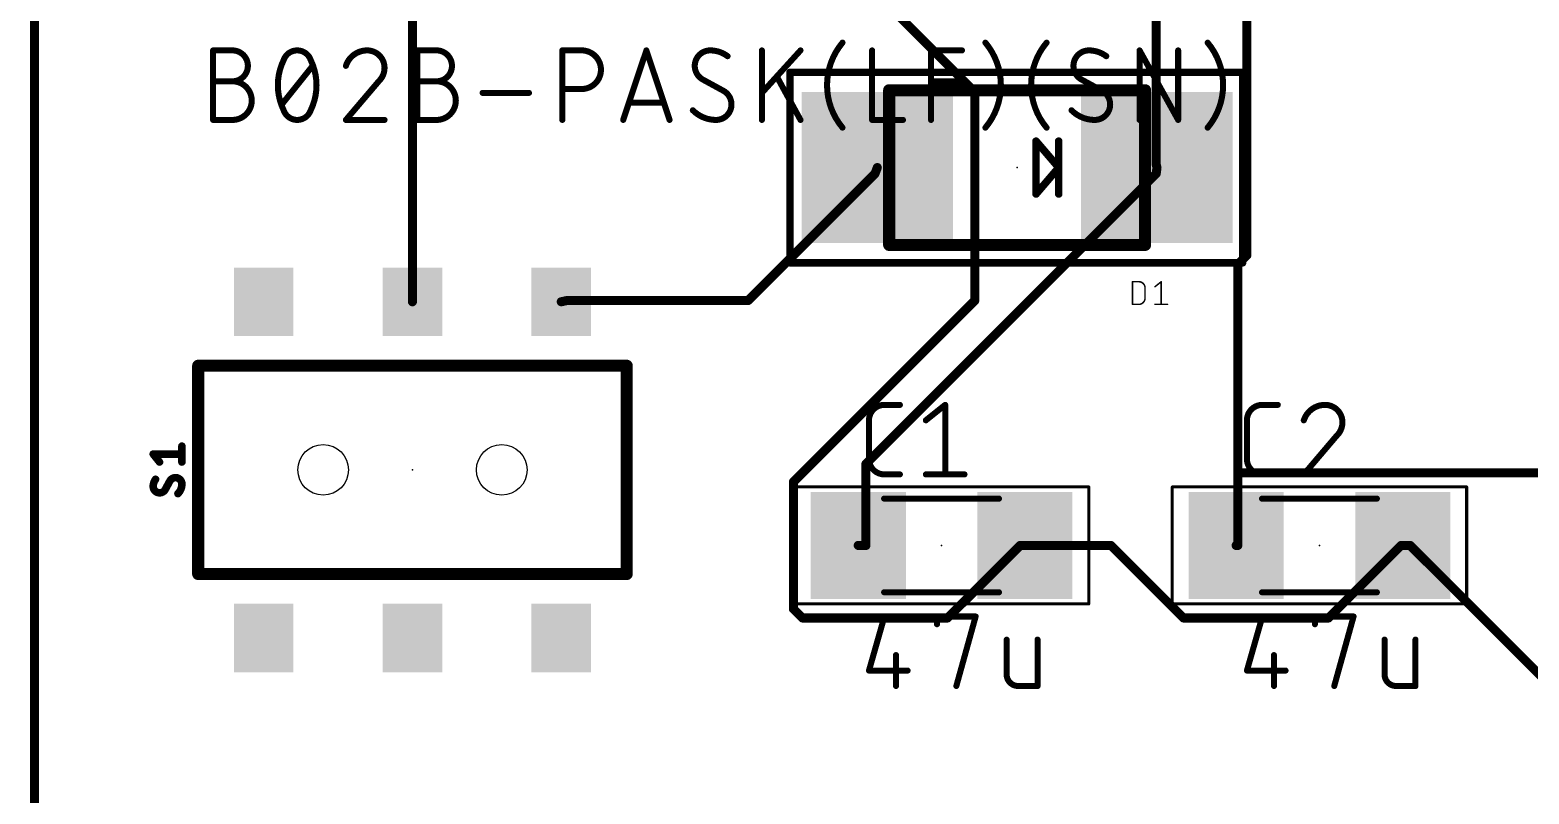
# Model space of a CAD drawing. Extents: x 20.2 to 95.4, y -5.2 to 47.1.
# Drawn here: x 20.24 to 45.43, y 18.68 to 31.52 of the extents above; entities that cross this region are included whole.
import ezdxf

# ---------------------------------------------------------------- set-up
doc = ezdxf.new("R2010")
doc.units = 0
for name, color, linetype in [('1', 12, 'CONTINUOUS'), ('20', 31, 'CONTINUOUS'), ('21', 253, 'CONTINUOUS'), ('23', 53, 'CONTINUOUS'), ('25', 253, 'CONTINUOUS'), ('27', 253, 'CONTINUOUS'), ('39', 12, 'CONTINUOUS'), ('51', 253, 'CONTINUOUS')]:
    doc.layers.add(name, color=color, linetype=linetype)

# ---------------------------------------------------------------- blocks, each defined once
blk = doc.blocks.new('RECT')
blk.add_solid([(-0.5, -0.5), (0.5, -0.5), (-0.5, 0.5), (0.5, 0.5)])

msp = doc.modelspace()

# ---------------------------------------------------------------- linework, layer by layer
at = {"layer": '1', "const_width": 0.1524}
for points in [[(40.6908, 35.5092), (40.6908, 27.7368)], [(26.67, 34.5948), (26.67, 26.955)], [(39.1668, 29.2608), (39.1668, 33.6804)], [(36.1188, 30.48), (34.5948, 32.004)], [(36.1188, 26.9748), (36.1188, 30.48)], [(34.4424, 29.1084), (34.4805, 29.21)], [(39.1668, 29.2608), (39.1795, 29.21)], [(39.1668, 29.1084), (39.1795, 29.21)], [(34.4424, 29.1084), (32.3088, 26.9748)], [(39.1668, 29.1084), (34.29, 24.2316)], [(40.6908, 27.7368), (40.5384, 27.5844)], [(40.5384, 27.5844), (40.5384, 24.0792)], [(29.2608, 26.9748), (29.17, 26.955)], [(32.3088, 26.9748), (29.2608, 26.9748)], [(33.0708, 23.9268), (36.1188, 26.9748)], [(34.29, 24.2316), (34.29, 22.86)], [(33.0708, 21.7932), (33.0708, 23.9268)], [(40.5384, 24.0792), (40.5384, 22.86)], [(40.5384, 24.0792), (48.3108, 24.0792)], [(34.29, 22.86), (34.16, 22.86)], [(36.8808, 22.86), (35.6616, 21.6408)], [(36.8808, 22.86), (36.96, 22.86)], [(38.4048, 22.86), (36.96, 22.86)], [(39.624, 21.6408), (38.4048, 22.86)], [(40.5384, 22.86), (40.51, 22.86)], [(43.2816, 22.86), (42.0624, 21.6408)], [(43.2816, 22.86), (43.31, 22.86)], [(43.434, 22.86), (43.31, 22.86)], [(43.434, 22.86), (45.8724, 20.4216)], [(33.2232, 21.6408), (33.0708, 21.7932)], [(35.6616, 21.6408), (33.2232, 21.6408)], [(42.0624, 21.6408), (39.624, 21.6408)]]:
    msp.add_lwpolyline(points, dxfattribs=at)
at = {"layer": '1', "const_width": 0.0762}
for points in [[(36.1569, 30.48, 1), (36.0807, 30.48)], [(36.0919, 30.4531, 1), (36.1457, 30.5069)], [(34.5162, 29.1966, 1), (34.4448, 29.2234)], [(39.2038, 29.27, 1), (39.1298, 29.2516)], [(39.1287, 29.2608, 1), (39.2049, 29.2608)], [(39.2173, 29.2053, 1), (39.1417, 29.2147)], [(39.1425, 29.2008, 1), (39.2165, 29.2192)], [(34.4067, 29.1218, 1), (34.4781, 29.095)], [(34.4693, 29.0815, 1), (34.4155, 29.1353)], [(39.129, 29.1131, 1), (39.2046, 29.1037)], [(39.1937, 29.0815, 1), (39.1399, 29.1353)], [(40.6527, 27.7368, 1), (40.7289, 27.7368)], [(40.7177, 27.7099, 1), (40.6639, 27.7637)], [(40.5765, 27.5844, 1), (40.5003, 27.5844)], [(40.5115, 27.6113, 1), (40.5653, 27.5575)], [(26.6319, 26.955, 1), (26.7081, 26.955)], [(29.1619, 26.9922, 1), (29.1781, 26.9178)], [(29.2608, 27.0129, 1), (29.2608, 26.9367)], [(29.2689, 26.9376, 1), (29.2527, 27.012)], [(32.2819, 27.0017, 1), (32.3357, 26.9479)], [(32.3088, 26.9367, 1), (32.3088, 27.0129)], [(36.0807, 26.9748, 1), (36.1569, 26.9748)], [(36.1457, 26.9479, 1), (36.0919, 27.0017)], [(34.3281, 24.2316, 1), (34.2519, 24.2316)], [(34.2631, 24.2585, 1), (34.3169, 24.2047)], [(33.1089, 23.9268, 1), (33.0327, 23.9268)], [(33.0439, 23.9537, 1), (33.0977, 23.8999)], [(40.5765, 24.0792, 1), (40.5003, 24.0792)], [(40.5384, 24.1173, 1), (40.5384, 24.0411)], [(40.5003, 24.0792, 1), (40.5765, 24.0792)], [(34.16, 22.8981, 1), (34.16, 22.8219)], [(34.29, 22.8219, 1), (34.29, 22.8981)], [(36.8808, 22.8981, 1), (36.8808, 22.8219)], [(36.9077, 22.8331, 1), (36.8539, 22.8869)], [(36.96, 22.8981, 1), (36.96, 22.8219)], [(36.96, 22.8219, 1), (36.96, 22.8981)], [(38.4317, 22.8869, 1), (38.3779, 22.8331)], [(38.4048, 22.8219, 1), (38.4048, 22.8981)], [(40.51, 22.8981, 1), (40.51, 22.8219)], [(40.5384, 22.8219, 1), (40.5384, 22.8981)], [(43.2816, 22.8981, 1), (43.2816, 22.8219)], [(43.3085, 22.8331, 1), (43.2547, 22.8869)], [(43.31, 22.8981, 1), (43.31, 22.8219)], [(43.31, 22.8219, 1), (43.31, 22.8981)], [(43.4609, 22.8869, 1), (43.4071, 22.8331)], [(43.434, 22.8219, 1), (43.434, 22.8981)], [(34.2519, 22.86, 1), (34.3281, 22.86)], [(40.5003, 22.86, 1), (40.5765, 22.86)], [(33.0327, 21.7932, 1), (33.1089, 21.7932)], [(33.0977, 21.8201, 1), (33.0439, 21.7663)], [(33.2232, 21.6789, 1), (33.2232, 21.6027)], [(33.1963, 21.6139, 1), (33.2501, 21.6677)], [(35.6347, 21.6677, 1), (35.6885, 21.6139)], [(35.6616, 21.6027, 1), (35.6616, 21.6789)], [(39.624, 21.6789, 1), (39.624, 21.6027)], [(39.5971, 21.6139, 1), (39.6509, 21.6677)], [(42.0355, 21.6677, 1), (42.0893, 21.6139)], [(42.0624, 21.6027, 1), (42.0624, 21.6789)]]:
    msp.add_lwpolyline(points, format="xyb", dxfattribs=at)
at = {"layer": '20', "const_width": 0.1524}
msp.add_lwpolyline([(20.32, 46.99), (20.32, -5.08)], dxfattribs=at)
at = {"layer": '20'}
for centre in [(25.17, 24.13), (28.17, 24.13)]:
    msp.add_circle(centre, 0.425, dxfattribs=at)
at = {"layer": '21'}
for points, const_width in [([(33.014, 27.816), (33.014, 30.81)], 0.127), ([(33.014, 30.81), (40.619, 30.81)], 0.127), ([(40.619, 30.81), (40.619, 30.356)], 0.127), ([(40.619, 30.604), (40.619, 30.356)], 0.127), ([(40.619, 30.356), (40.619, 27.61)], 0.127), ([(37.1475, 29.6545), (37.1475, 28.7655)], 0.127), ([(37.5285, 29.21), (37.1475, 29.6545)], 0.127), ([(37.5285, 29.6545), (37.5285, 28.7655)], 0.127), ([(37.1475, 28.7655), (37.5285, 29.21)], 0.127), ([(33.014, 27.816), (33.014, 27.8735)], 0.127), ([(33.014, 27.61), (33.014, 27.816)], 0.127), ([(40.619, 27.61), (33.014, 27.61)], 0.127), ([(23.07, 25.88), (23.07, 22.38)], 0.2032), ([(30.27, 25.88), (23.07, 25.88)], 0.2032), ([(30.27, 22.38), (30.27, 25.88)], 0.2032), ([(23.07, 22.38), (30.27, 22.38)], 0.2032)]:
    msp.add_lwpolyline(points, dxfattribs=dict(at, const_width=const_width))
for points, const_width in [([(33.0458, 30.81, 1), (32.9823, 30.81)], 0.0635), ([(33.014, 30.8418, 1), (33.014, 30.7783)], 0.0635), ([(40.6508, 30.81, 1), (40.5872, 30.81)], 0.0635), ([(40.619, 30.7783, 1), (40.619, 30.8418)], 0.0635), ([(40.6508, 30.604, 1), (40.5872, 30.604)], 0.0635), ([(40.6508, 30.356, 1), (40.5872, 30.356)], 0.0635), ([(40.5872, 30.356, 1), (40.6508, 30.356)], 0.0635), ([(40.5872, 30.356, 1), (40.6508, 30.356)], 0.0635), ([(37.1793, 29.6545, 1), (37.1157, 29.6545)], 0.0635), ([(37.1716, 29.6752, 1), (37.1234, 29.6338)], 0.0635), ([(37.5603, 29.6545, 1), (37.4967, 29.6545)], 0.0635), ([(37.5526, 29.1893, 1), (37.5044, 29.2307)], 0.0635), ([(37.5044, 29.1893, 1), (37.5526, 29.2307)], 0.0635), ([(37.1157, 28.7655, 1), (37.1793, 28.7655)], 0.0635), ([(37.1234, 28.7862, 1), (37.1716, 28.7448)], 0.0635), ([(37.4967, 28.7655, 1), (37.5603, 28.7655)], 0.0635), ([(33.0458, 27.8735, 1), (32.9823, 27.8735)], 0.0635), ([(33.0458, 27.816, 1), (32.9823, 27.816)], 0.0635), ([(32.9823, 27.816, 1), (33.0458, 27.816)], 0.0635), ([(32.9823, 27.816, 1), (33.0458, 27.816)], 0.0635), ([(33.014, 27.6418, 1), (33.014, 27.5783)], 0.0635), ([(32.9823, 27.61, 1), (33.0458, 27.61)], 0.0635), ([(40.5872, 27.61, 1), (40.6508, 27.61)], 0.0635), ([(40.619, 27.5783, 1), (40.619, 27.6418)], 0.0635), ([(23.1208, 25.88, 1), (23.0192, 25.88)], 0.1016), ([(23.07, 25.9308, 1), (23.07, 25.8292)], 0.1016), ([(30.3208, 25.88, 1), (30.2192, 25.88)], 0.1016), ([(30.27, 25.8292, 1), (30.27, 25.9308)], 0.1016), ([(23.07, 22.4308, 1), (23.07, 22.3292)], 0.1016), ([(23.0192, 22.38, 1), (23.1208, 22.38)], 0.1016), ([(30.2192, 22.38, 1), (30.3208, 22.38)], 0.1016), ([(30.27, 22.3292, 1), (30.27, 22.4308)], 0.1016)]:
    msp.add_lwpolyline(points, format="xyb", dxfattribs=dict(at, const_width=const_width))
at = {"layer": '23'}
for p in [(36.83, 29.21), (26.67, 24.13), (35.56, 22.86), (41.91, 22.86)]:
    msp.add_point(p, dxfattribs=at)
at = {"layer": '25'}
for points, const_width in [([(38.7677, 27.2987, 1), (38.7677, 27.2859)], 0.0127), ([(38.774, 27.2923, 1), (38.7613, 27.2923)], 0.0127), ([(38.8735, 27.2987, 1), (38.8735, 27.2859)], 0.0127), ([(38.9794, 27.1865, 0.4142), (38.8735, 27.2923)], 0.0254), ([(38.8735, 27.2859, 1), (38.8735, 27.2987)], 0.0127), ([(39.1417, 27.2126, 1), (39.1496, 27.2027)], 0.0127), ([(39.2578, 27.2923, 1), (39.2451, 27.2923)], 0.0127), ([(39.2554, 27.2873, 1), (39.2475, 27.2973)], 0.0127), ([(38.8735, 26.9113, 0.4142), (38.9794, 27.0171)], 0.0254), ([(38.9857, 27.1865, 1), (38.973, 27.1865)], 0.0127), ([(38.973, 27.1865, 1), (38.9857, 27.1865)], 0.0127), ([(38.9857, 27.0171, 1), (38.973, 27.0171)], 0.0127), ([(38.973, 27.0171, 1), (38.9857, 27.0171)], 0.0127), ([(38.7677, 26.9177, 1), (38.7677, 26.9049)], 0.0127), ([(38.7613, 26.9113, 1), (38.774, 26.9113)], 0.0127), ([(38.8735, 26.9176, 1), (38.8735, 26.9049)], 0.0127), ([(38.8735, 26.9049, 1), (38.8735, 26.9177)], 0.0127), ([(39.1456, 26.9177, 1), (39.1456, 26.9049)], 0.0127), ([(39.2451, 26.9113, 1), (39.2578, 26.9113)], 0.0127), ([(39.3573, 26.9049, 1), (39.3573, 26.9177)], 0.0127), ([(34.6004, 25.2222, 0.4142), (34.3408, 24.9626)], 0.1016), ([(34.6004, 25.2476, 1), (34.6004, 25.1968)], 0.0508), ([(34.6004, 25.1968, 1), (34.6004, 25.2476)], 0.0508), ([(34.8601, 25.1968, 1), (34.8601, 25.2476)], 0.0508), ([(35.6466, 25.2222, 1), (35.5958, 25.2222)], 0.0508), ([(35.637, 25.2024, 1), (35.6053, 25.242)], 0.0508), ([(40.9504, 25.2222, 0.4142), (40.6908, 24.9626)], 0.1016), ([(40.9504, 25.2476, 1), (40.9504, 25.1968)], 0.0508), ([(40.9504, 25.1968, 1), (40.9504, 25.2476)], 0.0508), ([(41.2101, 25.1968, 1), (41.2101, 25.2476)], 0.0508), ([(42.0036, 25.2222, 0.3252), (41.6466, 24.9626)], 0.1016), ([(42.2957, 24.9301, 0.4142), (42.0036, 25.2222)], 0.1016), ([(42.0036, 25.2476, 1), (42.0036, 25.1968)], 0.0508), ([(42.0036, 25.1968, 1), (42.0036, 25.2476)], 0.0508), ([(34.3662, 24.9626, 1), (34.3154, 24.9626)], 0.0508), ([(34.3154, 24.9626, 1), (34.3662, 24.9626)], 0.0508), ([(35.2808, 24.9824, 1), (35.3125, 24.9427)], 0.0508), ([(40.7162, 24.9626, 1), (40.6654, 24.9626)], 0.0508), ([(40.6654, 24.9626, 1), (40.7162, 24.9626)], 0.0508), ([(41.6225, 24.9704, 1), (41.6708, 24.9547)], 0.0508), ([(42.1984, 24.7029, 0.2053), (42.2957, 24.9301)], 0.1016), ([(42.3211, 24.9301, 1), (42.2703, 24.9301)], 0.0508), ([(42.2703, 24.9301, 1), (42.3211, 24.9301)], 0.0508), ([(42.1808, 24.7213, 1), (42.2159, 24.6845)], 0.0508), ([(42.2177, 24.6865, 1), (42.179, 24.7194)], 0.0508), ([(22.3387, 24.415, 1), (22.2891, 24.3753)], 0.0635), ([(22.3139, 24.4269, 1), (22.3139, 24.3634)], 0.0635), ([(22.8283, 24.5292, 1), (22.7648, 24.5292)], 0.0635), ([(22.7965, 24.3634, 1), (22.7965, 24.4269)], 0.0635), ([(22.3964, 24.2413, 1), (22.4459, 24.281)], 0.0635), ([(22.7648, 24.2611, 1), (22.8283, 24.2611)], 0.0635), ([(34.3408, 24.3134, 0.4142), (34.6004, 24.0538)], 0.1016), ([(34.3662, 24.3134, 1), (34.3154, 24.3134)], 0.0508), ([(34.3154, 24.3134, 1), (34.3662, 24.3134)], 0.0508), ([(40.6908, 24.3134, 0.4142), (40.9504, 24.0538)], 0.1016), ([(40.7162, 24.3134, 1), (40.6654, 24.3134)], 0.0508), ([(40.6654, 24.3134, 1), (40.7162, 24.3134)], 0.0508), ([(22.3541, 23.9721, 0.1623), (22.3139, 23.8514)], 0.127), ([(22.3795, 23.953, 1), (22.3287, 23.9911)], 0.0635), ([(22.6893, 23.9989, 0.2656), (22.5954, 23.9453)], 0.127), ([(22.5681, 23.9614, 1), (22.6228, 23.9291)], 0.0635), ([(22.6233, 23.9301, 1), (22.5675, 23.9605)], 0.0635), ([(22.7965, 23.8916, 0.4142), (22.6893, 23.9989)], 0.127), ([(22.6893, 24.0306, 1), (22.6893, 23.9671)], 0.0635), ([(22.6893, 23.9671, 1), (22.6893, 24.0306)], 0.0635), ([(22.7295, 23.7308, 0.2), (22.7965, 23.8916)], 0.127), ([(22.8282, 23.8916, 1), (22.7648, 23.8916)], 0.0635), ([(34.6004, 24.0792, 1), (34.6004, 24.0284)], 0.0508), ([(34.6004, 24.0284, 1), (34.6004, 24.0792)], 0.0508), ([(34.8601, 24.0284, 1), (34.8601, 24.0792)], 0.0508), ([(35.2966, 24.0792, 1), (35.2966, 24.0284)], 0.0508), ([(35.5958, 24.0538, 1), (35.6466, 24.0538)], 0.0508), ([(35.9457, 24.0284, 1), (35.9457, 24.0792)], 0.0508), ([(40.9504, 24.0792, 1), (40.9504, 24.0284)], 0.0508), ([(40.9504, 24.0284, 1), (40.9504, 24.0792)], 0.0508), ([(41.2101, 24.0284, 1), (41.2101, 24.0792)], 0.0508), ([(41.6466, 24.0792, 1), (41.6466, 24.0284)], 0.0508), ([(41.6273, 24.0703, 1), (41.666, 24.0373)], 0.0508), ([(42.2957, 24.0284, 1), (42.2957, 24.0792)], 0.0508), ([(22.3139, 23.8514, 0.4142), (22.4211, 23.7442)], 0.127), ([(22.3456, 23.8514, 1), (22.2822, 23.8514)], 0.0635), ([(22.2822, 23.8514, 1), (22.3456, 23.8514)], 0.0635), ([(22.4211, 23.7442, 0.2656), (22.515, 23.7978)], 0.127), ([(22.4211, 23.7759, 1), (22.4211, 23.7124)], 0.0635), ([(22.4211, 23.7124, 1), (22.4211, 23.7759)], 0.0635), ([(22.4871, 23.813, 1), (22.5429, 23.7826)], 0.0635), ([(22.5423, 23.7817, 1), (22.4876, 23.8139)], 0.0635), ([(22.7071, 23.7533, 1), (22.7518, 23.7082)], 0.0635), ([(22.7648, 23.8916, 1), (22.8283, 23.8916)], 0.0635)]:
    msp.add_lwpolyline(points, format="xyb", dxfattribs=dict(at, const_width=const_width))
for points, const_width in [([(38.7677, 26.9113), (38.7677, 27.2923)], 0.0254), ([(38.7677, 27.2923), (38.8735, 27.2923)], 0.0254), ([(39.1456, 27.2076), (39.2515, 27.2923)], 0.0254), ([(39.2515, 27.2923), (39.2515, 26.9113)], 0.0254), ([(38.9794, 27.1865), (38.9794, 27.0171)], 0.0254), ([(38.8735, 26.9113), (38.7677, 26.9113)], 0.0254), ([(39.1456, 26.9113), (39.3573, 26.9113)], 0.0254), ([(34.6004, 25.2222), (34.8601, 25.2222)], 0.1016), ([(35.2966, 24.9626), (35.6212, 25.2222)], 0.1016), ([(35.6212, 25.2222), (35.6212, 24.0538)], 0.1016), ([(40.9504, 25.2222), (41.2101, 25.2222)], 0.1016), ([(34.3408, 24.3134), (34.3408, 24.9626)], 0.1016), ([(40.6908, 24.3134), (40.6908, 24.9626)], 0.1016), ([(42.1984, 24.7029), (41.6466, 24.0538)], 0.1016), ([(22.4211, 24.2611), (22.3139, 24.3952)], 0.127), ([(22.3139, 24.3952), (22.7965, 24.3952)], 0.127), ([(22.7965, 24.2611), (22.7965, 24.5292)], 0.127), ([(22.5954, 23.9453), (22.515, 23.7978)], 0.127), ([(34.8601, 24.0538), (34.6004, 24.0538)], 0.1016), ([(35.2966, 24.0538), (35.9457, 24.0538)], 0.1016), ([(41.2101, 24.0538), (40.9504, 24.0538)], 0.1016), ([(41.6466, 24.0538), (42.2957, 24.0538)], 0.1016)]:
    msp.add_lwpolyline(points, dxfattribs=dict(at, const_width=const_width))
at = {"layer": '27'}
for points, const_width in [([(33.8958, 31.309, 0.1762), (33.6361, 30.595)], 0.1016), ([(33.9152, 31.2927, 1), (33.8763, 31.3253)], 0.0508), ([(36.5569, 30.595, 0.1762), (36.2972, 31.309)], 0.1016), ([(36.3167, 31.3253, 1), (36.2778, 31.2927)], 0.0508), ([(37.3248, 31.309, 0.1762), (37.0651, 30.595)], 0.1016), ([(37.3442, 31.2927, 1), (37.3053, 31.3253)], 0.0508), ([(40.2907, 30.595, 0.1762), (40.031, 31.309)], 0.1016), ([(40.0505, 31.3253, 1), (40.0115, 31.2927)], 0.0508), ([(23.3462, 31.1792, 1), (23.2954, 31.1792)], 0.0508), ([(23.3208, 31.2046, 1), (23.3208, 31.1538)], 0.0508), ([(23.6454, 30.6599, 1), (23.6454, 31.1792)], 0.1016), ([(23.6454, 31.2046, 1), (23.6454, 31.1538)], 0.0508), ([(23.6454, 31.1538, 1), (23.6454, 31.2046)], 0.0508), ([(24.5061, 31.0169, 0.1139), (24.4088, 30.595)], 0.1016), ([(24.7333, 31.1792, 0.3205), (24.5061, 31.0169)], 0.1016), ([(24.4821, 31.0252, 1), (24.5302, 31.0087)], 0.0508), ([(24.529, 31.0058, 1), (24.4833, 31.0281)], 0.0508), ([(24.9605, 31.0169, 0.3205), (24.7333, 31.1792)], 0.1016), ([(24.7333, 31.2046, 1), (24.7333, 31.1538)], 0.0508), ([(24.7333, 31.1538, 1), (24.7333, 31.2046)], 0.0508), ([(25.0579, 30.595, 0.1139), (24.9605, 31.0169)], 0.1016), ([(24.9833, 31.0281, 1), (24.9377, 31.0058)], 0.0508), ([(24.9365, 31.0087, 1), (24.9845, 31.0252)], 0.0508), ([(25.9088, 31.1792, 0.3252), (25.5518, 30.9196)], 0.1016), ([(26.2009, 30.8871, 0.4142), (25.9088, 31.1792)], 0.1016), ([(25.9088, 31.2046, 1), (25.9088, 31.1538)], 0.0508), ([(25.9088, 31.1538, 1), (25.9088, 31.2046)], 0.0508), ([(26.7752, 31.1792, 1), (26.7244, 31.1792)], 0.0508), ([(26.7498, 31.2046, 1), (26.7498, 31.1538)], 0.0508), ([(27.0743, 30.6599, 1), (27.0743, 31.1792)], 0.1016), ([(27.0743, 31.2046, 1), (27.0743, 31.1538)], 0.0508), ([(27.0743, 31.1538, 1), (27.0743, 31.2046)], 0.0508), ([(29.2136, 31.1792, 1), (29.1628, 31.1792)], 0.0508), ([(29.1882, 31.2046, 1), (29.1882, 31.1538)], 0.0508), ([(29.5127, 30.5301, 1), (29.5127, 31.1792)], 0.1016), ([(29.5127, 31.2046, 1), (29.5127, 31.1538)], 0.0508), ([(29.5127, 31.1538, 1), (29.5127, 31.2046)], 0.0508), ([(30.6248, 31.1872, 1), (30.5766, 31.1712)], 0.0508), ([(30.6248, 31.1712, 1), (30.5766, 31.1872)], 0.0508), ([(31.6732, 31.1792, 0.4142), (31.4135, 30.9196)], 0.1016), ([(31.6732, 31.2046, 1), (31.6731, 31.1538)], 0.0508), ([(31.9653, 31.0818, 0.1623), (31.6732, 31.1792)], 0.1016), ([(31.6731, 31.1538, 1), (31.6732, 31.2046)], 0.0508), ([(31.95, 31.0615, 1), (31.9805, 31.1022)], 0.0508), ([(32.5664, 31.1792, 1), (32.5156, 31.1792)], 0.0508), ([(33.2089, 31.1621, 1), (33.1713, 31.1963)], 0.0508), ([(34.4186, 31.1792, 1), (34.3678, 31.1792)], 0.0508), ([(35.4092, 31.1792, 1), (35.3584, 31.1792)], 0.0508), ([(35.3838, 31.2046, 1), (35.3838, 31.1538)], 0.0508), ([(35.9031, 31.1538, 1), (35.9031, 31.2046)], 0.0508), ([(38.0358, 31.1792, 0.4142), (37.7762, 30.9196)], 0.1016), ([(38.3279, 31.0818, 0.1623), (38.0358, 31.1792)], 0.1016), ([(38.0358, 31.2046, 1), (38.0358, 31.1538)], 0.0508), ([(38.0358, 31.1538, 1), (38.0358, 31.2046)], 0.0508), ([(38.3127, 31.0615, 1), (38.3432, 31.1022)], 0.0508), ([(38.9121, 31.1792, 1), (38.8613, 31.1792)], 0.0508), ([(38.9089, 31.1915, 1), (38.8645, 31.1669)], 0.0508), ([(39.5612, 31.1792, 1), (39.5104, 31.1792)], 0.0508), ([(25.0128, 30.9037, 1), (24.9731, 30.9354)], 0.0508), ([(25.5276, 30.9274, 1), (25.5759, 30.9117)], 0.0508), ([(26.1035, 30.6599, 0.2053), (26.2009, 30.8871)], 0.1016), ([(26.2263, 30.8871, 1), (26.1755, 30.8871)], 0.0508), ([(26.1755, 30.8871, 1), (26.2263, 30.8871)], 0.0508), ([(31.4135, 30.9196, 0.2656), (31.5433, 30.6924)], 0.1016), ([(31.4389, 30.9196, 1), (31.3881, 30.9196)], 0.0508), ([(31.3881, 30.9196, 1), (31.4389, 30.9196)], 0.0508), ([(31.5555, 30.7147, 1), (31.5312, 30.6701)], 0.0508), ([(31.5304, 30.6705, 1), (31.5562, 30.7142)], 0.0508), ([(32.8229, 30.737, 1), (32.7783, 30.7127)], 0.0508), ([(37.7762, 30.9196, 0.2656), (37.906, 30.6924)], 0.1016), ([(37.8016, 30.9196, 1), (37.7508, 30.9196)], 0.0508), ([(37.7508, 30.9196, 1), (37.8016, 30.9196)], 0.0508), ([(37.9182, 30.7147, 1), (37.8938, 30.6701)], 0.0508), ([(37.8931, 30.6705, 1), (37.9189, 30.7142)], 0.0508), ([(23.3208, 30.6853, 1), (23.3208, 30.6345)], 0.0508), ([(23.6454, 30.0108, 1), (23.6454, 30.6599)], 0.1016), ([(23.6454, 30.6853, 1), (23.6454, 30.6345)], 0.0508), ([(23.6454, 30.6853, 1), (23.6454, 30.6345)], 0.0508), ([(23.6454, 30.6345, 1), (23.6454, 30.6853)], 0.0508), ([(24.4088, 30.595, 0.1139), (24.5061, 30.1731)], 0.1016), ([(24.4342, 30.595, 1), (24.3834, 30.595)], 0.0508), ([(24.3834, 30.595, 1), (24.4342, 30.595)], 0.0508), ([(24.9605, 30.1731, 0.1139), (25.0579, 30.595)], 0.1016), ([(25.0833, 30.595, 1), (25.0325, 30.595)], 0.0508), ([(25.0325, 30.595, 1), (25.0833, 30.595)], 0.0508), ([(26.086, 30.6783, 1), (26.121, 30.6415)], 0.0508), ([(26.1229, 30.6435, 1), (26.0841, 30.6764)], 0.0508), ([(26.7498, 30.6853, 1), (26.7498, 30.6345)], 0.0508), ([(27.0743, 30.0108, 1), (27.0743, 30.6599)], 0.1016), ([(27.0743, 30.6853, 1), (27.0743, 30.6345)], 0.0508), ([(27.0743, 30.6853, 1), (27.0743, 30.6345)], 0.0508), ([(27.0743, 30.6345, 1), (27.0743, 30.6853)], 0.0508), ([(27.849, 30.4906, 1), (27.849, 30.4398)], 0.0508), ([(28.628, 30.4398, 1), (28.628, 30.4906)], 0.0508), ([(29.1882, 30.5555, 1), (29.1882, 30.5047)], 0.0508), ([(29.5127, 30.5555, 1), (29.5127, 30.5047)], 0.0508), ([(29.5127, 30.5047, 1), (29.5127, 30.5555)], 0.0508), ([(32.0302, 30.2704, 0.2656), (31.9003, 30.4976)], 0.1016), ([(31.9132, 30.5195, 1), (31.8874, 30.4757)], 0.0508), ([(31.8882, 30.4753, 1), (31.9125, 30.5199)], 0.0508), ([(32.5222, 30.4823, 1), (32.5598, 30.4481)], 0.0508), ([(33.6361, 30.595, 0.1762), (33.8958, 29.881)], 0.1016), ([(33.6615, 30.595, 1), (33.6107, 30.595)], 0.0508), ([(33.6107, 30.595, 1), (33.6615, 30.595)], 0.0508), ([(35.3838, 30.6853, 1), (35.3838, 30.6345)], 0.0508), ([(35.9031, 30.6345, 1), (35.9031, 30.6853)], 0.0508), ([(36.2972, 29.881, 0.1762), (36.5569, 30.595)], 0.1016), ([(36.5823, 30.595, 1), (36.5315, 30.595)], 0.0508), ([(36.5315, 30.595, 1), (36.5823, 30.595)], 0.0508), ([(37.0651, 30.595, 0.1762), (37.3248, 29.881)], 0.1016), ([(37.0905, 30.595, 1), (37.0397, 30.595)], 0.0508), ([(37.0397, 30.595, 1), (37.0905, 30.595)], 0.0508), ([(38.3928, 30.2704, 0.2656), (38.263, 30.4976)], 0.1016), ([(38.2759, 30.5195, 1), (38.2501, 30.4757)], 0.0508), ([(38.2509, 30.4753, 1), (38.2752, 30.5199)], 0.0508), ([(40.031, 29.881, 0.1762), (40.2907, 30.595)], 0.1016), ([(40.3161, 30.595, 1), (40.2653, 30.595)], 0.0508), ([(40.2653, 30.595, 1), (40.3161, 30.595)], 0.0508), ([(24.4538, 30.2863, 1), (24.4935, 30.2546)], 0.0508), ([(30.3086, 30.3283, 1), (30.3086, 30.2775)], 0.0508), ([(30.8928, 30.2775, 1), (30.8928, 30.3283)], 0.0508), ([(31.7705, 30.0108, 0.4142), (32.0302, 30.2704)], 0.1016), ([(32.0556, 30.2704, 1), (32.0048, 30.2704)], 0.0508), ([(32.0048, 30.2704, 1), (32.0556, 30.2704)], 0.0508), ([(38.1332, 30.0108, 0.4142), (38.3928, 30.2704)], 0.1016), ([(38.4182, 30.2704, 1), (38.3674, 30.2704)], 0.0508), ([(38.3674, 30.2704, 1), (38.4182, 30.2704)], 0.0508), ([(23.3208, 30.0362, 1), (23.3208, 29.9854)], 0.0508), ([(23.2954, 30.0108, 1), (23.3462, 30.0108)], 0.0508), ([(23.6454, 30.0362, 1), (23.6454, 29.9854)], 0.0508), ([(23.6454, 29.9854, 1), (23.6454, 30.0362)], 0.0508), ([(24.5061, 30.1731, 0.3205), (24.7333, 30.0108)], 0.1016), ([(24.5302, 30.1813, 1), (24.4821, 30.1648)], 0.0508), ([(24.4833, 30.1619, 1), (24.529, 30.1842)], 0.0508), ([(24.7333, 30.0108, 0.3205), (24.9605, 30.1731)], 0.1016), ([(24.7333, 30.0362, 1), (24.7333, 29.9854)], 0.0508), ([(24.7333, 29.9854, 1), (24.7333, 30.0362)], 0.0508), ([(24.9377, 30.1842, 1), (24.9833, 30.1619)], 0.0508), ([(24.9845, 30.1648, 1), (24.9365, 30.1813)], 0.0508), ([(25.5324, 30.0273, 1), (25.5711, 29.9943)], 0.0508), ([(25.5518, 30.0362, 1), (25.5518, 29.9854)], 0.0508), ([(26.2009, 29.9854, 1), (26.2009, 30.0362)], 0.0508), ([(26.7498, 30.0362, 1), (26.7498, 29.9854)], 0.0508), ([(26.7244, 30.0108, 1), (26.7752, 30.0108)], 0.0508), ([(27.0743, 30.0362, 1), (27.0743, 29.9854)], 0.0508), ([(27.0743, 29.9854, 1), (27.0743, 30.0362)], 0.0508), ([(29.1628, 30.0108, 1), (29.2136, 30.0108)], 0.0508), ([(30.1871, 30.0188, 1), (30.2353, 30.0028)], 0.0508), ([(30.9661, 30.0028, 1), (31.0143, 30.0188)], 0.0508), ([(31.3991, 30.191, 1), (31.363, 30.1552)], 0.0508), ([(31.3811, 30.1731, 0.2), (31.7705, 30.0108)], 0.1016), ([(31.7705, 30.0362, 1), (31.7705, 29.9854)], 0.0508), ([(31.7705, 29.9854, 1), (31.7705, 30.0362)], 0.0508), ([(32.5156, 30.0108, 1), (32.5664, 30.0108)], 0.0508), ([(33.1678, 29.9986, 1), (33.2124, 30.023)], 0.0508), ([(34.3932, 30.0362, 1), (34.3932, 29.9854)], 0.0508), ([(34.3678, 30.0108, 1), (34.4186, 30.0108)], 0.0508), ([(34.9125, 29.9854, 1), (34.9125, 30.0362)], 0.0508), ([(35.3584, 30.0108, 1), (35.4092, 30.0108)], 0.0508), ([(37.7437, 30.1731, 0.2), (38.1332, 30.0108)], 0.1016), ([(37.7618, 30.191, 1), (37.7257, 30.1552)], 0.0508), ([(38.1332, 30.0362, 1), (38.1332, 29.9854)], 0.0508), ([(38.1332, 29.9854, 1), (38.1332, 30.0362)], 0.0508), ([(38.8613, 30.0108, 1), (38.9121, 30.0108)], 0.0508), ([(39.5104, 30.0108, 1), (39.5612, 30.0108)], 0.0508), ([(39.5136, 29.9985, 1), (39.558, 30.0231)], 0.0508), ([(33.8763, 29.8647, 1), (33.9152, 29.8973)], 0.0508), ([(36.2778, 29.8973, 1), (36.3167, 29.8647)], 0.0508), ([(37.3053, 29.8647, 1), (37.3442, 29.8973)], 0.0508), ([(40.0115, 29.8973, 1), (40.0505, 29.8647)], 0.0508), ([(34.6249, 21.6592, 1), (34.576, 21.6732)], 0.0508), ([(35.5092, 21.6662, 1), (35.4584, 21.6662)], 0.0508), ([(35.4838, 21.6916, 1), (35.4838, 21.6408)], 0.0508), ([(36.1574, 21.6594, 1), (36.1084, 21.673)], 0.0508), ([(36.1329, 21.6408, 1), (36.1329, 21.6916)], 0.0508), ([(40.9749, 21.6592, 1), (40.926, 21.6732)], 0.0508), ([(41.8592, 21.6662, 1), (41.8084, 21.6662)], 0.0508), ([(41.8338, 21.6916, 1), (41.8338, 21.6408)], 0.0508), ([(42.5074, 21.6594, 1), (42.4584, 21.673)], 0.0508), ([(42.4829, 21.6408, 1), (42.4829, 21.6916)], 0.0508), ([(35.4584, 21.5364, 1), (35.5092, 21.5364)], 0.0508), ([(41.8084, 21.5364, 1), (41.8592, 21.5364)], 0.0508), ([(36.679, 21.2767, 1), (36.6282, 21.2767)], 0.0508), ([(37.1983, 21.2767, 1), (37.1475, 21.2767)], 0.0508), ([(43.029, 21.2767, 1), (42.9782, 21.2767)], 0.0508), ([(43.5483, 21.2767, 1), (43.4975, 21.2767)], 0.0508), ([(34.8206, 21.0171, 1), (34.7698, 21.0171)], 0.0508), ([(41.1706, 21.0171, 1), (41.1198, 21.0171)], 0.0508), ([(34.3408, 20.7828, 1), (34.3408, 20.732)], 0.0508), ([(34.3164, 20.7644, 1), (34.3652, 20.7505)], 0.0508), ([(34.9899, 20.732, 1), (34.9899, 20.7828)], 0.0508), ([(36.6536, 20.6925, 0.4142), (36.8483, 20.4978)], 0.1016), ([(36.679, 20.6925, 1), (36.6282, 20.6925)], 0.0508), ([(36.6282, 20.6925, 1), (36.679, 20.6925)], 0.0508), ([(40.6908, 20.7828, 1), (40.6908, 20.732)], 0.0508), ([(40.6664, 20.7644, 1), (40.7152, 20.7505)], 0.0508), ([(41.3399, 20.732, 1), (41.3399, 20.7828)], 0.0508), ([(43.0036, 20.6925, 0.4142), (43.1983, 20.4978)], 0.1016), ([(43.029, 20.6925, 1), (42.9782, 20.6925)], 0.0508), ([(42.9782, 20.6925, 1), (43.029, 20.6925)], 0.0508), ([(34.7698, 20.4978, 1), (34.8206, 20.4978)], 0.0508), ([(35.7839, 20.5046, 1), (35.8328, 20.491)], 0.0508), ([(36.8483, 20.5232, 1), (36.8483, 20.4724)], 0.0508), ([(36.8483, 20.4724, 1), (36.8483, 20.5232)], 0.0508), ([(37.1475, 20.4978, 1), (37.1983, 20.4978)], 0.0508), ([(37.1729, 20.4724, 1), (37.1729, 20.5232)], 0.0508), ([(41.1198, 20.4978, 1), (41.1706, 20.4978)], 0.0508), ([(42.1339, 20.5046, 1), (42.1828, 20.491)], 0.0508), ([(43.1983, 20.5232, 1), (43.1983, 20.4724)], 0.0508), ([(43.1983, 20.4724, 1), (43.1983, 20.5232)], 0.0508), ([(43.4975, 20.4978, 1), (43.5483, 20.4978)], 0.0508), ([(43.5229, 20.4724, 1), (43.5229, 20.5232)], 0.0508)]:
    msp.add_lwpolyline(points, format="xyb", dxfattribs=dict(at, const_width=const_width))
at = {"layer": '27', "const_width": 0.1016}
for points in [[(23.3208, 30.0108), (23.3208, 31.1792)], [(23.3208, 31.1792), (23.6454, 31.1792)], [(26.7498, 30.0108), (26.7498, 31.1792)], [(26.7498, 31.1792), (27.0743, 31.1792)], [(29.1882, 30.0108), (29.1882, 31.1792)], [(29.1882, 31.1792), (29.5127, 31.1792)], [(30.2112, 30.0108), (30.6007, 31.1792)], [(30.6007, 31.1792), (30.9902, 30.0108)], [(32.541, 30.0108), (32.541, 31.1792)], [(33.1901, 31.1792), (32.541, 30.4652)], [(34.3932, 31.1792), (34.3932, 30.0108)], [(35.3838, 30.0108), (35.3838, 31.1792)], [(35.3838, 31.1792), (35.9031, 31.1792)], [(38.8867, 30.0108), (38.8867, 31.1792)], [(38.8867, 31.1792), (39.5358, 30.0108)], [(39.5358, 30.0108), (39.5358, 31.1792)], [(24.4737, 30.2704), (24.993, 30.9196)], [(31.9003, 30.4976), (31.5433, 30.6924)], [(33.1901, 30.0108), (32.8006, 30.7248)], [(38.263, 30.4976), (37.906, 30.6924)], [(23.3208, 30.6599), (23.6454, 30.6599)], [(26.1035, 30.6599), (25.5518, 30.0108)], [(26.7498, 30.6599), (27.0743, 30.6599)], [(27.849, 30.4652), (28.628, 30.4652)], [(29.5127, 30.5301), (29.1882, 30.5301)], [(35.3838, 30.6599), (35.9031, 30.6599)], [(30.8928, 30.3029), (30.3086, 30.3029)], [(23.6454, 30.0108), (23.3208, 30.0108)], [(25.5518, 30.0108), (26.2009, 30.0108)], [(27.0743, 30.0108), (26.7498, 30.0108)], [(34.3932, 30.0108), (34.9125, 30.0108)], [(34.6004, 21.6662), (34.3408, 20.7574)], [(35.4838, 21.5364), (35.4838, 21.6662)], [(35.4838, 21.6662), (36.1329, 21.6662)], [(36.1329, 21.6662), (35.8084, 20.4978)], [(40.9504, 21.6662), (40.6908, 20.7574)], [(41.8338, 21.5364), (41.8338, 21.6662)], [(41.8338, 21.6662), (42.4829, 21.6662)], [(42.4829, 21.6662), (42.1583, 20.4978)], [(36.6536, 21.2767), (36.6536, 20.6925)], [(37.1729, 20.4978), (37.1729, 21.2767)], [(43.0036, 21.2767), (43.0036, 20.6925)], [(43.5229, 20.4978), (43.5229, 21.2767)], [(34.7952, 21.0171), (34.7952, 20.4978)], [(41.1452, 21.0171), (41.1452, 20.4978)], [(34.3408, 20.7574), (34.9899, 20.7574)], [(40.6908, 20.7574), (41.3399, 20.7574)], [(36.8483, 20.4978), (37.1729, 20.4978)], [(43.1983, 20.4978), (43.5229, 20.4978)]]:
    msp.add_lwpolyline(points, dxfattribs=at)
at = {"layer": '39', "const_width": 0.0508}
for points in [[(33.087, 23.843), (38.033, 23.843)], [(33.087, 21.877), (33.087, 23.843)], [(38.033, 23.843), (38.033, 21.877)], [(39.437, 23.843), (44.383, 23.843)], [(39.437, 21.877), (39.437, 23.843)], [(44.383, 23.843), (44.383, 21.877)], [(38.033, 21.877), (33.087, 21.877)], [(44.383, 21.877), (39.437, 21.877)]]:
    msp.add_lwpolyline(points, dxfattribs=at)
at = {"layer": '39', "const_width": 0.0254}
for points in [[(33.087, 23.8557, 1), (33.087, 23.8303)], [(33.0997, 23.843, 1), (33.0743, 23.843)], [(38.0457, 23.843, 1), (38.0203, 23.843)], [(38.033, 23.8303, 1), (38.033, 23.8557)], [(39.437, 23.8557, 1), (39.437, 23.8303)], [(39.4497, 23.843, 1), (39.4243, 23.843)], [(44.3957, 23.843, 1), (44.3703, 23.843)], [(44.383, 23.8303, 1), (44.383, 23.8557)], [(33.087, 21.8897, 1), (33.087, 21.8643)], [(33.0743, 21.877, 1), (33.0997, 21.877)], [(38.0203, 21.877, 1), (38.0457, 21.877)], [(38.033, 21.8643, 1), (38.033, 21.8897)], [(39.437, 21.8897, 1), (39.437, 21.8643)], [(39.4243, 21.877, 1), (39.4497, 21.877)], [(44.3703, 21.877, 1), (44.3957, 21.877)], [(44.383, 21.8643, 1), (44.383, 21.8897)]]:
    msp.add_lwpolyline(points, format="xyb", dxfattribs=at)
at = {"layer": '51'}
for points, const_width in [([(34.68, 27.91), (34.68, 30.51)], 0.2032), ([(34.68, 30.51), (38.98, 30.51)], 0.2032), ([(38.98, 30.51), (38.98, 27.91)], 0.2032), ([(38.98, 27.91), (34.68, 27.91)], 0.2032), ([(34.595, 23.647), (36.525, 23.647)], 0.1016), ([(40.945, 23.647), (42.875, 23.647)], 0.1016), ([(34.595, 22.073), (36.525, 22.073)], 0.1016), ([(40.945, 22.073), (42.875, 22.073)], 0.1016)]:
    msp.add_lwpolyline(points, dxfattribs=dict(at, const_width=const_width))
for points, const_width in [([(34.7308, 30.51, 1), (34.6292, 30.51)], 0.1016), ([(34.68, 30.5608, 1), (34.68, 30.4592)], 0.1016), ([(39.0308, 30.51, 1), (38.9292, 30.51)], 0.1016), ([(38.98, 30.4592, 1), (38.98, 30.5608)], 0.1016), ([(34.68, 27.9608, 1), (34.68, 27.8592)], 0.1016), ([(34.6292, 27.91, 1), (34.7308, 27.91)], 0.1016), ([(38.9292, 27.91, 1), (39.0308, 27.91)], 0.1016), ([(38.98, 27.8592, 1), (38.98, 27.9608)], 0.1016), ([(34.595, 23.6724, 1), (34.595, 23.6216)], 0.0508), ([(36.525, 23.6216, 1), (36.525, 23.6724)], 0.0508), ([(40.945, 23.6724, 1), (40.945, 23.6216)], 0.0508), ([(42.875, 23.6216, 1), (42.875, 23.6724)], 0.0508), ([(34.595, 22.0984, 1), (34.595, 22.0476)], 0.0508), ([(36.525, 22.0476, 1), (36.525, 22.0984)], 0.0508), ([(40.945, 22.0984, 1), (40.945, 22.0476)], 0.0508), ([(42.875, 22.0476, 1), (42.875, 22.0984)], 0.0508)]:
    msp.add_lwpolyline(points, format="xyb", dxfattribs=dict(at, const_width=const_width))

# ---------------------------------------------------------------- block references
at = {"layer": '1'}
for p, xscale, yscale in [((34.4805, 29.21), 2.54, 2.54), ((34.16, 22.86), 1.6, 1.8), ((36.96, 22.86), 1.6, 1.8), ((40.51, 22.86), 1.6, 1.8), ((43.31, 22.86), 1.6, 1.8)]:
    msp.add_blockref('RECT', p, dxfattribs=dict(at, xscale=xscale, yscale=yscale))
at = {"layer": '1', "xscale": 2.54, "yscale": 2.54, "rotation": 180}
msp.add_blockref('RECT', (39.1795, 29.21), dxfattribs=at)
at = {"layer": '1', "yscale": 1.15}
for p in [(24.17, 26.955), (26.67, 26.955), (29.17, 26.955), (24.17, 21.305), (26.67, 21.305), (29.17, 21.305)]:
    msp.add_blockref('RECT', p, dxfattribs=at)
at = {"layer": '51'}
for p, xscale, yscale in [((34.33, 29.21), 0.65, 2.2), ((34.2332, 22.8591), 0.7501, 1.7), ((36.8867, 22.8609), 0.7501, 1.7), ((40.5832, 22.8591), 0.7501, 1.7), ((43.2368, 22.8609), 0.7501, 1.7)]:
    msp.add_blockref('RECT', p, dxfattribs=dict(at, xscale=xscale, yscale=yscale))
at = {"layer": '51', "rotation": 180}
for p, xscale, yscale in [((38.2425, 29.21), 0.675, 2.45), ((39.33, 29.21), 0.65, 2.2)]:
    msp.add_blockref('RECT', p, dxfattribs=dict(at, xscale=xscale, yscale=yscale))

doc.saveas('drawing.dxf')
